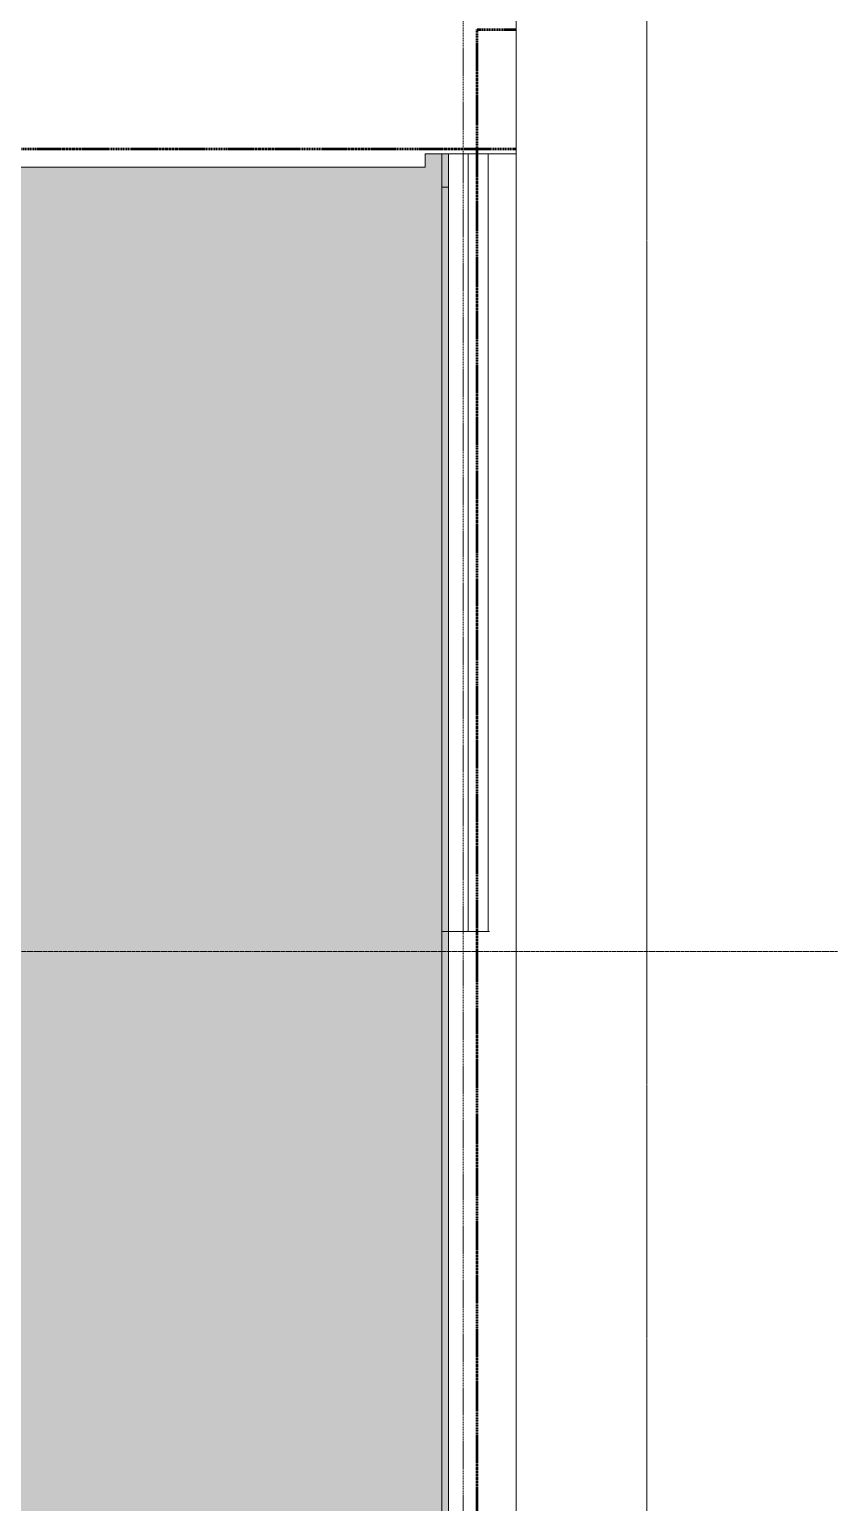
# Model space of a CAD drawing. Header units: inches. Extents: x -4266 to -1814, y 9706 to 12441.
# Drawn here: x -2057.5 to -1814.2, y 11681.3 to 12124.6 of the extents above; entities that cross this region are included whole.
import ezdxf

# ---------------------------------------------------------------- set-up
doc = ezdxf.new("R2010")
doc.units = ezdxf.units.IN
doc.header["$MEASUREMENT"] = 0
for name, pattern in [('Aligning Line 1_8_', [0.25, 0.125, -0.125]), ('Dash Dot 3_16_', [0.3125, 0.1875, -0.0625, 0, -0.0625]), ('Double Dash 3_8_', [1, 0.375, -0.125, 0.125, -0.125, 0.125, -0.125]), ('Grid Line 1_2_', [0.875, 0.5, -0.125, 0.125, -0.125])]:
    doc.linetypes.add(name, pattern=pattern)
for name, color, linetype, lineweight in [('0-1', 7, 'Continuous', 5), ('0-3', 7, 'Continuous', 9), ('0-4', 147, 'Aligning Line 1_8_', 9), ('A-ANNO-SYMB-1', 150, 'Dash Dot 3_16_', 9), ('A-FLOR-2', 10, 'Continuous', 13), ('A-FLOR-PATT-1', 251, 'Continuous', 9), ('C-PROP-LINE', 91, 'Double Dash 3_8_', 50), ('C-PROP-LINE-1', 250, 'Double Dash 3_8_', 50), ('C-TOPO', 7, 'Continuous', 9), ('G-ANNO-SYMB-1', 147, 'Aligning Line 1_8_', 9), ('S-FNDN-1', 8, 'Continuous', 5), ('S-FNDN-2', 10, 'Continuous', 13), ('S-GRID-1', 1, 'Grid Line 1_2_', 9)]:
    doc.layers.add(name, color=color, linetype=linetype, lineweight=lineweight)

# ---------------------------------------------------------------- blocks, each defined once
blk = doc.blocks.new('CTR  - Topography_rvt-1-FLOOR PLAN - 1ST FLOOR')
at = {"layer": 'C-TOPO'}
for p, q in [((-1938.32, 12087.19), (-1910.9, 12087.19)), ((-1938.32, 12087.19), (-1938.32, 12083.19)), ((-2053.04, 12083.19), (-2096.82, 12083.19)), ((-2053.04, 12083.19), (-2013.87, 12083.19)), ((-1977.83, 12083.19), (-2013.87, 12083.19)), ((-1977.83, 12083.19), (-1940.9, 12083.19)), ((-1938.32, 12083.19), (-1940.9, 12083.19))]:
    blk.add_line(p, q, dxfattribs=at)
blk = doc.blocks.new('Basic Wall _ EXT - C8AØF - _10_ CONCRETE _ 2_ EPS INSUL_ - ___-2578964-FLOOR PLAN - 1ST FLOOR')
at = {"layer": 'S-FNDN-2'}
for p, q in [((-1925.38, 12087.19), (-1925.38, 11853.19)), ((-1919.41, 12087.19), (-1919.41, 11853.19)), ((-1925.38, 11853.19), (-1931.32, 11853.19)), ((-1919.41, 11853.19), (-1925.38, 11853.19)), ((-1919.02, 11853.19), (-1919.41, 11853.19))]:
    blk.add_line(p, q, dxfattribs=at)
blk = doc.blocks.new('Family - ___-1878392-FLOOR PLAN - 1ST FLOOR')
at = {"layer": 'C-PROP-LINE-1'}
blk.add_line((-3833.41, 12088.69), (-1910.9, 12088.69), dxfattribs=at)
blk = doc.blocks.new('CTR - 1st Phase - Shell_rvt-1-FLOOR PLAN - 1ST FLOOR')
at = {"layer": 'A-FLOR-PATT-1'}
h = blk.add_hatch(dxfattribs=at)
h.set_pattern_fill('FP_7', color=256, style=0, pattern_type=2)
h.set_pattern_definition([(0, (0, 0), (15.36, 3.84), [1.267, -10.253, 1.267, -10.253, -61.44]), (0, (0, 0), (15.36, 3.84), [-23.04, 1.267, -21.773, 1.267, -10.253, -26.88]), (0, (0, 0), (15.36, 3.84), [-57.6, 1.267, -6.413, 1.267, -17.933]), (120, (5.76, 1.92), (-11.0055376, 11.3821502), [1.267, -10.253, 1.267, -10.253, -61.44]), (120, (5.76, 1.92), (-11.0055376, 11.3821502), [-23.04, 1.267, -21.773, 1.267, -10.253, -26.88]), (120, (5.76, 1.92), (-11.0055376, 11.3821502), [-57.6, 1.267, -6.413, 1.267, -17.933]), (240, (7.68, 9.6), (-4.3544624, -15.2221502), [1.267, -10.253, 1.267, -10.253, -61.44]), (240, (7.68, 9.6), (-4.3544624, -15.2221502), [-23.04, 1.267, -21.773, 1.267, -10.253, -26.88]), (240, (7.68, 9.6), (-4.3544624, -15.2221502), [-57.6, 1.267, -6.413, 1.267, -17.933])])
h.paths.add_polyline_path([(-1938.32, 11049.39), (-1933.32, 11049.39), (-1933.32, 12087.19), (-1938.32, 12087.19), (-1938.32, 12083.19), (-2096.82, 12083.19), (-2096.82, 11970.8), (-2096.2, 11970.8), (-2096.2, 11932.78), (-2096.82, 11932.78), (-2096.82, 11932.4), (-2096.2, 11932.4), (-2096.2, 11894.38), (-2096.82, 11894.38), (-2096.82, 11840.75), (-2095.82, 11840.75), (-2095.82, 11811.75), (-2096.82, 11811.75), (-2096.82, 11778.8), (-2096.2, 11778.8), (-2096.2, 11740.78), (-2096.82, 11740.78), (-2096.82, 11740.4), (-2096.2, 11740.4), (-2096.2, 11702.38), (-2096.82, 11702.38), (-2096.82, 11663.6), (-2096.2, 11663.6), (-2096.2, 11625.58), (-2096.82, 11625.58), (-2096.82, 11557.35), (-2095.82, 11557.35), (-2095.82, 11528.35), (-2096.82, 11528.35), (-2096.82, 11471.79), (-2096.2, 11471.79), (-2096.2, 11433.77), (-2096.82, 11433.77), (-2096.82, 11433.39), (-2096.2, 11433.39), (-2096.2, 11395.37), (-2096.82, 11395.37), (-2096.82, 11356.4), (-2096.2, 11356.4), (-2096.2, 11318.38), (-2096.82, 11318.38), (-2096.82, 11276.29), (-2099.32, 11276.29), (-2099.32, 11049.39)], flags=0)
at = {"layer": 'S-FNDN-1'}
for points in [[(-1931.32, 12077.19), (-1931.32, 12087.19), (-1933.32, 12087.19), (-1933.32, 12077.19)], [(-1933.32, 11853.19), (-1931.32, 11853.19), (-1931.32, 12077.19), (-1933.32, 12077.19), (-1933.32, 11958.36)], [(-1931.32, 11565.19), (-1931.32, 11853.19), (-1933.32, 11853.19), (-1933.32, 11565.19)]]:
    blk.add_hatch(color=256, dxfattribs=at).paths.add_polyline_path(points, flags=0)
at = {"layer": 'A-FLOR-2'}
blk.add_line((-1933.32, 12087.19), (-1933.32, 11278.79), dxfattribs=at)
at = {"layer": 'G-ANNO-SYMB-1'}
blk.add_line((-1926.95, 12280.06), (-1926.95, 9756.53), dxfattribs=at)
at = {"layer": 'S-FNDN-2'}
for p, q in [((-1931.32, 12077.19), (-1931.32, 12087.19)), ((-1931.32, 12077.19), (-1933.32, 12077.19)), ((-1931.32, 12077.19), (-1931.32, 11853.19)), ((-1933.32, 11853.19), (-1931.32, 11853.19)), ((-1933.32, 11853.19), (-1931.32, 11853.19)), ((-1931.32, 11853.19), (-1931.32, 11565.19))]:
    blk.add_line(p, q, dxfattribs=at)
at = {"layer": 'S-GRID-1'}
blk.add_line((-1814.21, 11847.19), (-4168.71, 11847.19), dxfattribs=at)
at = {"layer": '0-3'}
blk.add_blockref('Basic Wall _ EXT - C8AØF - _10_ CONCRETE _ 2_ EPS INSUL_ - ___-2578964-FLOOR PLAN - 1ST FLOOR', (0, 0), dxfattribs=at)
at = {"layer": '0-4'}
blk.add_blockref('Family - ___-1878392-FLOOR PLAN - 1ST FLOOR', (0, 0), dxfattribs=at)
blk = doc.blocks.new('CTR - 1st Phase -Stairs _ Elevators_rvt-1-FLOOR PLAN - 1ST FLOOR')
at = {"layer": 'G-ANNO-SYMB-1'}
blk.add_line((-1910.96, 12280.1), (-1910.96, 9706.24), dxfattribs=at)
blk = doc.blocks.new('Family - ___-1869111-FLOOR PLAN - 1ST FLOOR')
at = {"layer": 'C-PROP-LINE'}
for p, q in [((-1922.72, 11241.39), (-1922.72, 12124.59)), ((-1922.72, 12124.59), (-1910.9, 12124.59))]:
    blk.add_line(p, q, dxfattribs=at)

msp = doc.modelspace()

# ---------------------------------------------------------------- linework, layer by layer
at = {"layer": 'A-ANNO-SYMB-1'}
for p, q in [((-1910.95638, 9718.24032), (-1910.95638, 12268.04045)), ((-1871.64479, 11082.38095), (-1871.64479, 12269.42614))]:
    msp.add_line(p, q, dxfattribs=at)

# ---------------------------------------------------------------- block references
at = {"layer": '0-1'}
for name in ['CTR - 1st Phase - Shell_rvt-1-FLOOR PLAN - 1ST FLOOR', 'CTR - 1st Phase -Stairs _ Elevators_rvt-1-FLOOR PLAN - 1ST FLOOR', 'CTR  - Topography_rvt-1-FLOOR PLAN - 1ST FLOOR']:
    msp.add_blockref(name, (0, 0), dxfattribs=at)
at = {"layer": 'C-PROP-LINE'}
msp.add_blockref('Family - ___-1869111-FLOOR PLAN - 1ST FLOOR', (0, 0), dxfattribs=at)

doc.saveas('drawing.dxf')
